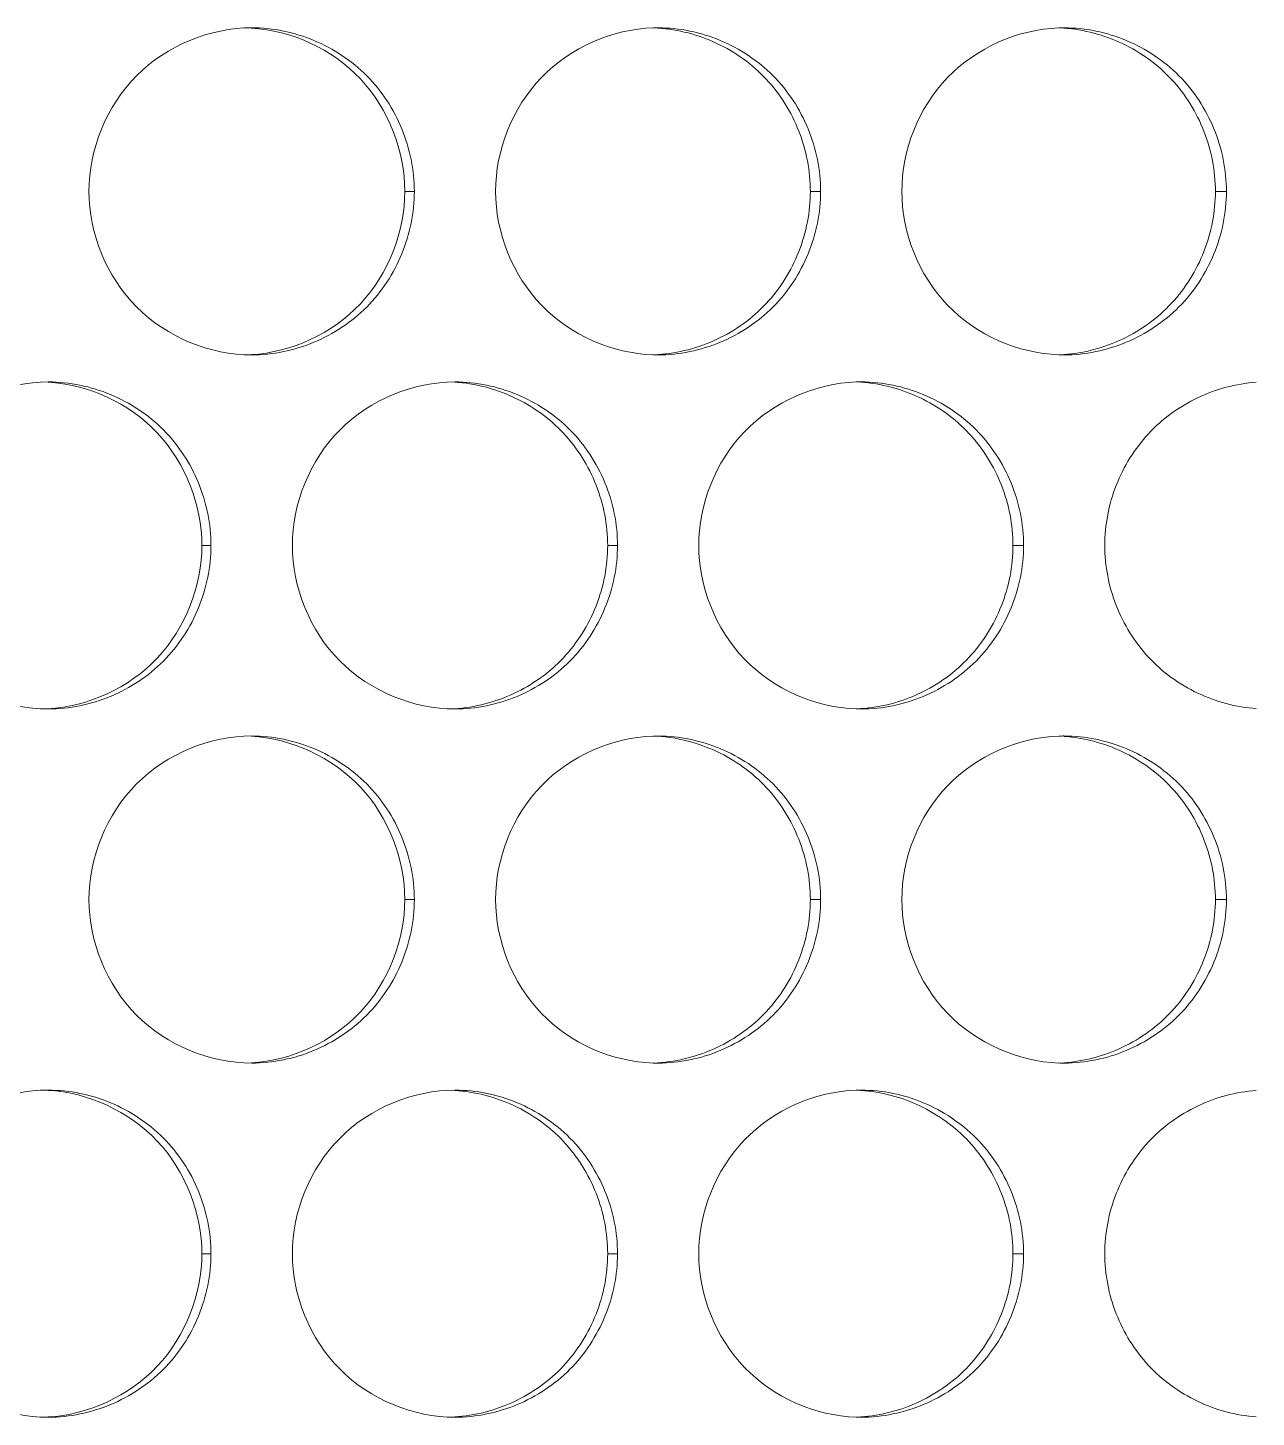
# Model space of a CAD drawing. Header units: millimetres. Extents: x 1177 to 4147, y 93 to 2194.
# Drawn here: x 1898.31 to 1920.84, y 1856.23 to 1881.71 of the extents above; entities that cross this region are included whole.
import ezdxf

# ---------------------------------------------------------------- set-up
doc = ezdxf.new("R2010")
doc.units = ezdxf.units.MM
doc.header["$LTSCALE"] = 0.1
doc.layers.add('标注', color=251, linetype='Continuous', lineweight=9)

msp = doc.modelspace()

# ---------------------------------------------------------------- linework, layer by layer
at = {"layer": '标注'}
for p, q in [((1905.224, 1878.712), (1905.399, 1878.712)), ((1905.224, 1878.712), (1905.399, 1878.712)), ((1912.665, 1878.712), (1912.853, 1878.712)), ((1912.665, 1878.712), (1912.853, 1878.712)), ((1920.096, 1878.712), (1920.299, 1878.712)), ((1920.096, 1878.712), (1920.299, 1878.712)), ((1901.501, 1872.217), (1901.668, 1872.217)), ((1908.946, 1872.217), (1909.127, 1872.217)), ((1916.382, 1872.217), (1916.577, 1872.217)), ((1905.224, 1865.722), (1905.399, 1865.722)), ((1905.224, 1865.722), (1905.399, 1865.722)), ((1912.665, 1865.722), (1912.853, 1865.722)), ((1912.665, 1865.722), (1912.853, 1865.722)), ((1920.096, 1865.722), (1920.299, 1865.722)), ((1920.096, 1865.722), (1920.299, 1865.722)), ((1901.501, 1859.226), (1901.668, 1859.226)), ((1908.946, 1859.226), (1909.127, 1859.226)), ((1916.382, 1859.226), (1916.577, 1859.226))]:
    msp.add_line(p, q, dxfattribs=at)
for centre, radius, start, end in [((1909.873, 1878.897), 2.815, 90.0019, 91.8746), ((1909.873, 1878.897), 2.815, 90.0019, 91.8746), ((1917.322, 1878.902), 2.81, 90.0022, 92.023), ((1917.322, 1878.902), 2.81, 90.0022, 92.023), ((1909.873, 1878.527), 2.815, 268.1254, 269.9981), ((1909.873, 1878.527), 2.815, 268.1254, 269.9981), ((1917.322, 1878.522), 2.81, 267.977, 269.9978), ((1917.322, 1878.522), 2.81, 267.977, 269.9978), ((1913.598, 1872.404), 2.813, 90.002, 91.9487), ((1913.598, 1872.03), 2.813, 268.0513, 269.998), ((1909.873, 1865.906), 2.815, 90.0019, 91.8746), ((1909.873, 1865.906), 2.815, 90.0019, 91.8746), ((1917.322, 1865.912), 2.81, 90.0022, 92.023), ((1917.322, 1865.912), 2.81, 90.0022, 92.023), ((1909.873, 1865.537), 2.815, 268.1254, 269.9981), ((1909.873, 1865.537), 2.815, 268.1254, 269.9981), ((1917.322, 1865.532), 2.81, 267.977, 269.9978), ((1917.322, 1865.532), 2.81, 267.977, 269.9978), ((1913.598, 1859.414), 2.813, 90.002, 91.9487), ((1913.598, 1859.039), 2.813, 268.0513, 269.998)]:
    msp.add_arc(centre, radius, start, end, dxfattribs=at)
for points, knots in [([(1902.415, 1881.712), (1901.652, 1881.712), (1900.063, 1881.068), (1899.429, 1879.477), (1899.429, 1878.712)], [0, 0, 0, 0, 0.499118, 1, 1, 1, 1]), ([(1902.415, 1881.712), (1901.652, 1881.712), (1900.063, 1881.068), (1899.429, 1879.477), (1899.429, 1878.712)], [0, 0, 0, 0, 0.499118, 1, 1, 1, 1]), ([(1905.224, 1878.712), (1905.224, 1879.451), (1904.639, 1880.985), (1903.144, 1881.665), (1902.41, 1881.707)], [0, 0, 0, 0, 0.501236, 1, 1, 1, 1]), ([(1905.224, 1878.712), (1905.224, 1879.451), (1904.639, 1880.985), (1903.144, 1881.665), (1902.41, 1881.707)], [0, 0, 0, 0, 0.501236, 1, 1, 1, 1]), ([(1909.78, 1881.711), (1909.034, 1881.686), (1907.497, 1881.022), (1906.89, 1879.463), (1906.89, 1878.712)], [0, 0, 0, 0, 0.498936, 1, 1, 1, 1]), ([(1909.78, 1881.711), (1909.034, 1881.686), (1907.497, 1881.022), (1906.89, 1879.463), (1906.89, 1878.712)], [0, 0, 0, 0, 0.498936, 1, 1, 1, 1]), ([(1912.665, 1878.712), (1912.665, 1879.087), (1912.516, 1879.843), (1911.911, 1880.819), (1910.98, 1881.489), (1910.239, 1881.683), (1909.867, 1881.706)], [0, 0, 0, 0, 0.251061, 0.50134, 0.750807, 1, 1, 1, 1]), ([(1912.665, 1878.712), (1912.665, 1879.087), (1912.516, 1879.843), (1911.911, 1880.819), (1910.98, 1881.489), (1910.239, 1881.683), (1909.867, 1881.706)], [0, 0, 0, 0, 0.251061, 0.50134, 0.750807, 1, 1, 1, 1]), ([(1917.223, 1881.71), (1916.478, 1881.684), (1914.946, 1881.017), (1914.343, 1879.461), (1914.343, 1878.712)], [0, 0, 0, 0, 0.49873, 1, 1, 1, 1]), ([(1917.223, 1881.71), (1916.478, 1881.684), (1914.946, 1881.017), (1914.343, 1879.461), (1914.343, 1878.712)], [0, 0, 0, 0, 0.49873, 1, 1, 1, 1]), ([(1920.096, 1878.712), (1920.096, 1879.086), (1919.949, 1879.839), (1919.348, 1880.813), (1918.423, 1881.484), (1917.686, 1881.68), (1917.316, 1881.706)], [0, 0, 0, 0, 0.251191, 0.501531, 0.750936, 1, 1, 1, 1]), ([(1920.096, 1878.712), (1920.096, 1879.086), (1919.949, 1879.839), (1919.348, 1880.813), (1918.423, 1881.484), (1917.686, 1881.68), (1917.316, 1881.706)], [0, 0, 0, 0, 0.251191, 0.501531, 0.750936, 1, 1, 1, 1]), ([(1905.169, 1879.859), (1905.02, 1880.219), (1904.584, 1880.891), (1903.914, 1881.331), (1903.556, 1881.48)], [0, 0, 0, 0, 0.500378, 1, 1, 1, 1]), ([(1905.169, 1879.859), (1905.02, 1880.219), (1904.584, 1880.891), (1903.914, 1881.331), (1903.556, 1881.48)], [0, 0, 0, 0, 0.500378, 1, 1, 1, 1]), ([(1912.623, 1879.859), (1912.475, 1880.219), (1912.039, 1880.89), (1911.37, 1881.331), (1911.012, 1881.48)], [0, 0, 0, 0, 0.500487, 1, 1, 1, 1]), ([(1912.623, 1879.859), (1912.475, 1880.219), (1912.039, 1880.89), (1911.37, 1881.331), (1911.012, 1881.48)], [0, 0, 0, 0, 0.500487, 1, 1, 1, 1]), ([(1920.069, 1879.859), (1919.921, 1880.219), (1919.486, 1880.89), (1918.818, 1881.331), (1918.46, 1881.48)], [0, 0, 0, 0, 0.500604, 1, 1, 1, 1]), ([(1920.069, 1879.859), (1919.921, 1880.219), (1919.486, 1880.89), (1918.818, 1881.331), (1918.46, 1881.48)], [0, 0, 0, 0, 0.500604, 1, 1, 1, 1]), ([(1899.429, 1878.712), (1899.429, 1877.947), (1900.063, 1876.356), (1901.652, 1875.712), (1902.415, 1875.712)], [0, 0, 0, 0, 0.500882, 1, 1, 1, 1]), ([(1899.429, 1878.712), (1899.429, 1877.947), (1900.063, 1876.356), (1901.652, 1875.712), (1902.415, 1875.712)], [0, 0, 0, 0, 0.500882, 1, 1, 1, 1]), ([(1902.41, 1875.717), (1903.144, 1875.759), (1904.639, 1876.439), (1905.224, 1877.973), (1905.224, 1878.712)], [0, 0, 0, 0, 0.498764, 1, 1, 1, 1]), ([(1902.41, 1875.717), (1903.144, 1875.759), (1904.639, 1876.439), (1905.224, 1877.973), (1905.224, 1878.712)], [0, 0, 0, 0, 0.498764, 1, 1, 1, 1]), ([(1906.89, 1878.712), (1906.89, 1877.962), (1907.497, 1876.402), (1909.034, 1875.738), (1909.78, 1875.714)], [0, 0, 0, 0, 0.501064, 1, 1, 1, 1]), ([(1906.89, 1878.712), (1906.89, 1877.962), (1907.497, 1876.402), (1909.034, 1875.738), (1909.78, 1875.714)], [0, 0, 0, 0, 0.501064, 1, 1, 1, 1]), ([(1909.867, 1875.718), (1910.239, 1875.741), (1910.98, 1875.935), (1911.911, 1876.605), (1912.516, 1877.581), (1912.665, 1878.337), (1912.665, 1878.712)], [0, 0, 0, 0, 0.249193, 0.49866, 0.748939, 1, 1, 1, 1]), ([(1909.867, 1875.718), (1910.239, 1875.741), (1910.98, 1875.935), (1911.911, 1876.605), (1912.516, 1877.581), (1912.665, 1878.337), (1912.665, 1878.712)], [0, 0, 0, 0, 0.249193, 0.49866, 0.748939, 1, 1, 1, 1]), ([(1914.343, 1878.712), (1914.343, 1877.963), (1914.946, 1876.407), (1916.478, 1875.74), (1917.223, 1875.714)], [0, 0, 0, 0, 0.50127, 1, 1, 1, 1]), ([(1914.343, 1878.712), (1914.343, 1877.963), (1914.946, 1876.407), (1916.478, 1875.74), (1917.223, 1875.714)], [0, 0, 0, 0, 0.50127, 1, 1, 1, 1]), ([(1917.316, 1875.719), (1917.686, 1875.744), (1918.423, 1875.94), (1919.348, 1876.611), (1919.949, 1877.585), (1920.096, 1878.338), (1920.096, 1878.712)], [0, 0, 0, 0, 0.249064, 0.498469, 0.748809, 1, 1, 1, 1]), ([(1917.316, 1875.719), (1917.686, 1875.744), (1918.423, 1875.94), (1919.348, 1876.611), (1919.949, 1877.585), (1920.096, 1878.338), (1920.096, 1878.712)], [0, 0, 0, 0, 0.249064, 0.498469, 0.748809, 1, 1, 1, 1]), ([(1903.556, 1875.944), (1903.914, 1876.093), (1904.584, 1876.533), (1905.02, 1877.205), (1905.169, 1877.565)], [0, 0, 0, 0, 0.499622, 1, 1, 1, 1]), ([(1903.556, 1875.944), (1903.914, 1876.093), (1904.584, 1876.533), (1905.02, 1877.205), (1905.169, 1877.565)], [0, 0, 0, 0, 0.499622, 1, 1, 1, 1]), ([(1911.012, 1875.944), (1911.37, 1876.093), (1912.039, 1876.534), (1912.475, 1877.205), (1912.623, 1877.565)], [0, 0, 0, 0, 0.499513, 1, 1, 1, 1]), ([(1911.012, 1875.944), (1911.37, 1876.093), (1912.039, 1876.534), (1912.475, 1877.205), (1912.623, 1877.565)], [0, 0, 0, 0, 0.499513, 1, 1, 1, 1]), ([(1918.46, 1875.944), (1918.818, 1876.093), (1919.486, 1876.534), (1919.921, 1877.205), (1920.069, 1877.565)], [0, 0, 0, 0, 0.499396, 1, 1, 1, 1]), ([(1918.46, 1875.944), (1918.818, 1876.093), (1919.486, 1876.534), (1919.921, 1877.205), (1920.069, 1877.565)], [0, 0, 0, 0, 0.499396, 1, 1, 1, 1]), ([(1898.683, 1875.217), (1897.92, 1875.217), (1896.33, 1874.574), (1895.696, 1872.982), (1895.696, 1872.217)], [0, 0, 0, 0, 0.49921, 1, 1, 1, 1]), ([(1901.501, 1872.217), (1901.501, 1872.957), (1900.913, 1874.494), (1899.414, 1875.172), (1898.678, 1875.212)], [0, 0, 0, 0, 0.501146, 1, 1, 1, 1]), ([(1901.438, 1873.364), (1901.29, 1873.724), (1900.853, 1874.395), (1900.183, 1874.836), (1899.824, 1874.985)], [0, 0, 0, 0, 0.500327, 1, 1, 1, 1]), ([(1906.145, 1875.217), (1905.383, 1875.217), (1903.794, 1874.573), (1903.161, 1872.982), (1903.161, 1872.217)], [0, 0, 0, 0, 0.499023, 1, 1, 1, 1]), ([(1908.946, 1872.217), (1908.946, 1872.593), (1908.797, 1873.349), (1908.189, 1874.327), (1907.255, 1874.996), (1906.512, 1875.189), (1906.139, 1875.212)], [0, 0, 0, 0, 0.251, 0.50125, 0.750747, 1, 1, 1, 1]), ([(1908.897, 1873.364), (1908.749, 1873.724), (1908.312, 1874.395), (1907.643, 1874.836), (1907.285, 1874.985)], [0, 0, 0, 0, 0.500431, 1, 1, 1, 1]), ([(1913.503, 1875.215), (1912.757, 1875.19), (1911.222, 1874.524), (1910.618, 1872.967), (1910.618, 1872.217)], [0, 0, 0, 0, 0.498835, 1, 1, 1, 1]), ([(1916.382, 1872.217), (1916.382, 1872.592), (1916.234, 1873.346), (1915.63, 1874.321), (1914.703, 1874.991), (1913.964, 1875.186), (1913.593, 1875.211)], [0, 0, 0, 0, 0.251125, 0.501434, 0.75087, 1, 1, 1, 1]), ([(1916.347, 1873.364), (1916.199, 1873.724), (1915.764, 1874.395), (1915.095, 1874.836), (1914.737, 1874.985)], [0, 0, 0, 0, 0.500544, 1, 1, 1, 1]), ([(1920.845, 1875.21), (1920.475, 1875.184), (1919.738, 1874.986), (1918.814, 1874.316), (1918.213, 1873.343), (1918.066, 1872.591), (1918.066, 1872.217)], [0, 0, 0, 0, 0.249218, 0.498711, 0.748995, 1, 1, 1, 1]), ([(1895.696, 1872.217), (1895.696, 1871.452), (1896.33, 1869.86), (1897.92, 1869.217), (1898.683, 1869.217)], [0, 0, 0, 0, 0.50079, 1, 1, 1, 1]), ([(1898.678, 1869.221), (1899.414, 1869.262), (1900.913, 1869.94), (1901.501, 1871.477), (1901.501, 1872.217)], [0, 0, 0, 0, 0.498854, 1, 1, 1, 1]), ([(1903.161, 1872.217), (1903.161, 1871.452), (1903.794, 1869.861), (1905.383, 1869.217), (1906.145, 1869.217)], [0, 0, 0, 0, 0.500977, 1, 1, 1, 1]), ([(1906.139, 1869.222), (1906.512, 1869.245), (1907.255, 1869.437), (1908.189, 1870.107), (1908.797, 1871.084), (1908.946, 1871.841), (1908.946, 1872.217)], [0, 0, 0, 0, 0.249253, 0.49875, 0.749, 1, 1, 1, 1]), ([(1910.618, 1872.217), (1910.618, 1871.467), (1911.222, 1869.909), (1912.757, 1869.244), (1913.503, 1869.218)], [0, 0, 0, 0, 0.501165, 1, 1, 1, 1]), ([(1913.593, 1869.223), (1913.964, 1869.247), (1914.703, 1869.442), (1915.63, 1870.113), (1916.234, 1871.088), (1916.382, 1871.842), (1916.382, 1872.217)], [0, 0, 0, 0, 0.24913, 0.498566, 0.748875, 1, 1, 1, 1]), ([(1918.066, 1872.217), (1918.066, 1871.843), (1918.213, 1871.091), (1918.814, 1870.118), (1919.738, 1869.447), (1920.475, 1869.25), (1920.845, 1869.224)], [0, 0, 0, 0, 0.251005, 0.501289, 0.750782, 1, 1, 1, 1]), ([(1899.824, 1869.449), (1900.183, 1869.598), (1900.853, 1870.038), (1901.29, 1870.71), (1901.438, 1871.07)], [0, 0, 0, 0, 0.499673, 1, 1, 1, 1]), ([(1907.285, 1869.449), (1907.643, 1869.598), (1908.312, 1870.038), (1908.749, 1870.71), (1908.897, 1871.07)], [0, 0, 0, 0, 0.499569, 1, 1, 1, 1]), ([(1914.737, 1869.449), (1915.095, 1869.598), (1915.764, 1870.039), (1916.199, 1870.71), (1916.347, 1871.07)], [0, 0, 0, 0, 0.499456, 1, 1, 1, 1]), ([(1902.415, 1868.722), (1901.652, 1868.722), (1900.063, 1868.078), (1899.429, 1866.487), (1899.429, 1865.722)], [0, 0, 0, 0, 0.499118, 1, 1, 1, 1]), ([(1902.415, 1868.722), (1901.652, 1868.722), (1900.063, 1868.078), (1899.429, 1866.487), (1899.429, 1865.722)], [0, 0, 0, 0, 0.499118, 1, 1, 1, 1]), ([(1905.224, 1865.722), (1905.224, 1866.461), (1904.639, 1867.995), (1903.144, 1868.674), (1902.41, 1868.717)], [0, 0, 0, 0, 0.501236, 1, 1, 1, 1]), ([(1905.224, 1865.722), (1905.224, 1866.461), (1904.639, 1867.995), (1903.144, 1868.674), (1902.41, 1868.717)], [0, 0, 0, 0, 0.501236, 1, 1, 1, 1]), ([(1909.78, 1868.72), (1909.034, 1868.696), (1907.497, 1868.031), (1906.89, 1866.472), (1906.89, 1865.722)], [0, 0, 0, 0, 0.498936, 1, 1, 1, 1]), ([(1909.78, 1868.72), (1909.034, 1868.696), (1907.497, 1868.031), (1906.89, 1866.472), (1906.89, 1865.722)], [0, 0, 0, 0, 0.498936, 1, 1, 1, 1]), ([(1912.665, 1865.722), (1912.665, 1866.097), (1912.516, 1866.852), (1911.911, 1867.829), (1910.98, 1868.499), (1910.239, 1868.693), (1909.867, 1868.716)], [0, 0, 0, 0, 0.251061, 0.50134, 0.750807, 1, 1, 1, 1]), ([(1912.665, 1865.722), (1912.665, 1866.097), (1912.516, 1866.852), (1911.911, 1867.829), (1910.98, 1868.499), (1910.239, 1868.693), (1909.867, 1868.716)], [0, 0, 0, 0, 0.251061, 0.50134, 0.750807, 1, 1, 1, 1]), ([(1917.223, 1868.72), (1916.478, 1868.694), (1914.946, 1868.027), (1914.343, 1866.471), (1914.343, 1865.722)], [0, 0, 0, 0, 0.49873, 1, 1, 1, 1]), ([(1917.223, 1868.72), (1916.478, 1868.694), (1914.946, 1868.027), (1914.343, 1866.471), (1914.343, 1865.722)], [0, 0, 0, 0, 0.49873, 1, 1, 1, 1]), ([(1920.096, 1865.722), (1920.096, 1866.096), (1919.949, 1866.849), (1919.348, 1867.823), (1918.423, 1868.494), (1917.686, 1868.69), (1917.316, 1868.715)], [0, 0, 0, 0, 0.251191, 0.501531, 0.750936, 1, 1, 1, 1]), ([(1920.096, 1865.722), (1920.096, 1866.096), (1919.949, 1866.849), (1919.348, 1867.823), (1918.423, 1868.494), (1917.686, 1868.69), (1917.316, 1868.715)], [0, 0, 0, 0, 0.251191, 0.501531, 0.750936, 1, 1, 1, 1]), ([(1905.169, 1866.869), (1905.02, 1867.229), (1904.584, 1867.9), (1903.914, 1868.34), (1903.556, 1868.49)], [0, 0, 0, 0, 0.500378, 1, 1, 1, 1]), ([(1905.169, 1866.869), (1905.02, 1867.229), (1904.584, 1867.9), (1903.914, 1868.34), (1903.556, 1868.49)], [0, 0, 0, 0, 0.500378, 1, 1, 1, 1]), ([(1912.623, 1866.869), (1912.475, 1867.229), (1912.039, 1867.9), (1911.37, 1868.34), (1911.012, 1868.49)], [0, 0, 0, 0, 0.500487, 1, 1, 1, 1]), ([(1912.623, 1866.869), (1912.475, 1867.229), (1912.039, 1867.9), (1911.37, 1868.34), (1911.012, 1868.49)], [0, 0, 0, 0, 0.500487, 1, 1, 1, 1]), ([(1920.069, 1866.869), (1919.921, 1867.229), (1919.486, 1867.9), (1918.818, 1868.34), (1918.46, 1868.49)], [0, 0, 0, 0, 0.500604, 1, 1, 1, 1]), ([(1920.069, 1866.869), (1919.921, 1867.229), (1919.486, 1867.9), (1918.818, 1868.34), (1918.46, 1868.49)], [0, 0, 0, 0, 0.500604, 1, 1, 1, 1]), ([(1899.429, 1865.722), (1899.429, 1864.957), (1900.063, 1863.365), (1901.652, 1862.722), (1902.415, 1862.722)], [0, 0, 0, 0, 0.500882, 1, 1, 1, 1]), ([(1899.429, 1865.722), (1899.429, 1864.957), (1900.063, 1863.365), (1901.652, 1862.722), (1902.415, 1862.722)], [0, 0, 0, 0, 0.500882, 1, 1, 1, 1]), ([(1902.41, 1862.726), (1903.144, 1862.769), (1904.639, 1863.449), (1905.224, 1864.983), (1905.224, 1865.722)], [0, 0, 0, 0, 0.498764, 1, 1, 1, 1]), ([(1902.41, 1862.726), (1903.144, 1862.769), (1904.639, 1863.449), (1905.224, 1864.983), (1905.224, 1865.722)], [0, 0, 0, 0, 0.498764, 1, 1, 1, 1]), ([(1906.89, 1865.722), (1906.89, 1864.971), (1907.497, 1863.412), (1909.034, 1862.748), (1909.78, 1862.723)], [0, 0, 0, 0, 0.501064, 1, 1, 1, 1]), ([(1906.89, 1865.722), (1906.89, 1864.971), (1907.497, 1863.412), (1909.034, 1862.748), (1909.78, 1862.723)], [0, 0, 0, 0, 0.501064, 1, 1, 1, 1]), ([(1909.867, 1862.727), (1910.239, 1862.751), (1910.98, 1862.945), (1911.911, 1863.615), (1912.516, 1864.591), (1912.665, 1865.346), (1912.665, 1865.722)], [0, 0, 0, 0, 0.249193, 0.49866, 0.748939, 1, 1, 1, 1]), ([(1909.867, 1862.727), (1910.239, 1862.751), (1910.98, 1862.945), (1911.911, 1863.615), (1912.516, 1864.591), (1912.665, 1865.346), (1912.665, 1865.722)], [0, 0, 0, 0, 0.249193, 0.49866, 0.748939, 1, 1, 1, 1]), ([(1914.343, 1865.722), (1914.343, 1864.972), (1914.946, 1863.416), (1916.478, 1862.75), (1917.223, 1862.723)], [0, 0, 0, 0, 0.50127, 1, 1, 1, 1]), ([(1914.343, 1865.722), (1914.343, 1864.972), (1914.946, 1863.416), (1916.478, 1862.75), (1917.223, 1862.723)], [0, 0, 0, 0, 0.50127, 1, 1, 1, 1]), ([(1917.316, 1862.728), (1917.686, 1862.753), (1918.423, 1862.95), (1919.348, 1863.621), (1919.949, 1864.595), (1920.096, 1865.347), (1920.096, 1865.722)], [0, 0, 0, 0, 0.249064, 0.498469, 0.748809, 1, 1, 1, 1]), ([(1917.316, 1862.728), (1917.686, 1862.753), (1918.423, 1862.95), (1919.348, 1863.621), (1919.949, 1864.595), (1920.096, 1865.347), (1920.096, 1865.722)], [0, 0, 0, 0, 0.249064, 0.498469, 0.748809, 1, 1, 1, 1]), ([(1903.556, 1862.953), (1903.914, 1863.103), (1904.584, 1863.543), (1905.02, 1864.215), (1905.169, 1864.574)], [0, 0, 0, 0, 0.499622, 1, 1, 1, 1]), ([(1903.556, 1862.953), (1903.914, 1863.103), (1904.584, 1863.543), (1905.02, 1864.215), (1905.169, 1864.574)], [0, 0, 0, 0, 0.499622, 1, 1, 1, 1]), ([(1911.012, 1862.953), (1911.37, 1863.103), (1912.039, 1863.543), (1912.475, 1864.215), (1912.623, 1864.574)], [0, 0, 0, 0, 0.499513, 1, 1, 1, 1]), ([(1911.012, 1862.953), (1911.37, 1863.103), (1912.039, 1863.543), (1912.475, 1864.215), (1912.623, 1864.574)], [0, 0, 0, 0, 0.499513, 1, 1, 1, 1]), ([(1918.46, 1862.953), (1918.818, 1863.103), (1919.486, 1863.544), (1919.921, 1864.215), (1920.069, 1864.574)], [0, 0, 0, 0, 0.499396, 1, 1, 1, 1]), ([(1918.46, 1862.953), (1918.818, 1863.103), (1919.486, 1863.544), (1919.921, 1864.215), (1920.069, 1864.574)], [0, 0, 0, 0, 0.499396, 1, 1, 1, 1]), ([(1898.683, 1862.226), (1897.92, 1862.226), (1896.33, 1861.583), (1895.696, 1859.991), (1895.696, 1859.226)], [0, 0, 0, 0, 0.49921, 1, 1, 1, 1]), ([(1901.501, 1859.226), (1901.501, 1859.967), (1900.913, 1861.503), (1899.414, 1862.181), (1898.678, 1862.222)], [0, 0, 0, 0, 0.501146, 1, 1, 1, 1]), ([(1901.438, 1860.374), (1901.29, 1860.734), (1900.853, 1861.405), (1900.183, 1861.845), (1899.824, 1861.995)], [0, 0, 0, 0, 0.500327, 1, 1, 1, 1]), ([(1906.145, 1862.226), (1905.383, 1862.226), (1903.794, 1861.582), (1903.161, 1859.991), (1903.161, 1859.226)], [0, 0, 0, 0, 0.499023, 1, 1, 1, 1]), ([(1908.946, 1859.226), (1908.946, 1859.602), (1908.797, 1860.359), (1908.189, 1861.336), (1907.255, 1862.006), (1906.512, 1862.199), (1906.139, 1862.221)], [0, 0, 0, 0, 0.251, 0.50125, 0.750747, 1, 1, 1, 1]), ([(1908.897, 1860.374), (1908.749, 1860.733), (1908.312, 1861.405), (1907.643, 1861.845), (1907.285, 1861.995)], [0, 0, 0, 0, 0.500431, 1, 1, 1, 1]), ([(1913.503, 1862.225), (1912.757, 1862.199), (1911.222, 1861.534), (1910.618, 1859.976), (1910.618, 1859.226)], [0, 0, 0, 0, 0.498835, 1, 1, 1, 1]), ([(1916.382, 1859.226), (1916.382, 1859.601), (1916.234, 1860.355), (1915.63, 1861.33), (1914.703, 1862.001), (1913.964, 1862.196), (1913.593, 1862.22)], [0, 0, 0, 0, 0.251125, 0.501434, 0.75087, 1, 1, 1, 1]), ([(1916.347, 1860.374), (1916.199, 1860.733), (1915.764, 1861.405), (1915.095, 1861.845), (1914.737, 1861.995)], [0, 0, 0, 0, 0.500544, 1, 1, 1, 1]), ([(1920.845, 1862.219), (1920.475, 1862.193), (1919.738, 1861.996), (1918.814, 1861.325), (1918.213, 1860.352), (1918.066, 1859.6), (1918.066, 1859.226)], [0, 0, 0, 0, 0.249218, 0.498711, 0.748995, 1, 1, 1, 1]), ([(1895.696, 1859.226), (1895.696, 1858.462), (1896.33, 1856.87), (1897.92, 1856.226), (1898.683, 1856.226)], [0, 0, 0, 0, 0.50079, 1, 1, 1, 1]), ([(1898.678, 1856.231), (1899.414, 1856.272), (1900.913, 1856.95), (1901.501, 1858.486), (1901.501, 1859.226)], [0, 0, 0, 0, 0.498854, 1, 1, 1, 1]), ([(1903.161, 1859.226), (1903.161, 1858.462), (1903.794, 1856.871), (1905.383, 1856.226), (1906.145, 1856.226)], [0, 0, 0, 0, 0.500977, 1, 1, 1, 1]), ([(1906.139, 1856.232), (1906.512, 1856.254), (1907.255, 1856.447), (1908.189, 1857.117), (1908.797, 1858.094), (1908.946, 1858.85), (1908.946, 1859.226)], [0, 0, 0, 0, 0.249253, 0.49875, 0.749, 1, 1, 1, 1]), ([(1910.618, 1859.226), (1910.618, 1858.477), (1911.222, 1856.919), (1912.757, 1856.253), (1913.503, 1856.228)], [0, 0, 0, 0, 0.501165, 1, 1, 1, 1]), ([(1913.593, 1856.233), (1913.964, 1856.257), (1914.703, 1856.452), (1915.63, 1857.122), (1916.234, 1858.098), (1916.382, 1858.852), (1916.382, 1859.226)], [0, 0, 0, 0, 0.24913, 0.498566, 0.748875, 1, 1, 1, 1]), ([(1918.066, 1859.226), (1918.066, 1858.853), (1918.213, 1858.101), (1918.814, 1857.128), (1919.738, 1856.457), (1920.475, 1856.259), (1920.845, 1856.233)], [0, 0, 0, 0, 0.251005, 0.501289, 0.750782, 1, 1, 1, 1]), ([(1899.824, 1856.458), (1900.183, 1856.608), (1900.853, 1857.048), (1901.29, 1857.719), (1901.438, 1858.079)], [0, 0, 0, 0, 0.499673, 1, 1, 1, 1]), ([(1907.285, 1856.458), (1907.643, 1856.608), (1908.312, 1857.048), (1908.749, 1857.719), (1908.897, 1858.079)], [0, 0, 0, 0, 0.499569, 1, 1, 1, 1]), ([(1914.737, 1856.458), (1915.095, 1856.608), (1915.764, 1857.048), (1916.199, 1857.72), (1916.347, 1858.079)], [0, 0, 0, 0, 0.499456, 1, 1, 1, 1])]:
    msp.add_open_spline(points, degree=3, knots=knots, dxfattribs=at)
for points in [[(1903.556, 1881.48), (1903.197, 1881.63), (1902.803, 1881.712), (1902.415, 1881.712)], [(1903.556, 1881.48), (1903.197, 1881.63), (1902.803, 1881.712), (1902.415, 1881.712)], [(1911.012, 1881.48), (1910.654, 1881.629), (1910.26, 1881.712), (1909.872, 1881.712)], [(1911.012, 1881.48), (1910.654, 1881.629), (1910.26, 1881.712), (1909.872, 1881.712)], [(1918.46, 1881.48), (1918.103, 1881.629), (1917.709, 1881.712), (1917.322, 1881.712)], [(1918.46, 1881.48), (1918.103, 1881.629), (1917.709, 1881.712), (1917.322, 1881.712)], [(1905.399, 1878.712), (1905.399, 1879.102), (1905.317, 1879.499), (1905.169, 1879.859)], [(1905.399, 1878.712), (1905.399, 1879.102), (1905.317, 1879.499), (1905.169, 1879.859)], [(1912.853, 1878.712), (1912.853, 1879.102), (1912.772, 1879.499), (1912.623, 1879.859)], [(1912.853, 1878.712), (1912.853, 1879.102), (1912.772, 1879.499), (1912.623, 1879.859)], [(1920.299, 1878.712), (1920.299, 1879.102), (1920.217, 1879.499), (1920.069, 1879.859)], [(1920.299, 1878.712), (1920.299, 1879.102), (1920.217, 1879.499), (1920.069, 1879.859)], [(1905.169, 1877.565), (1905.317, 1877.925), (1905.399, 1878.322), (1905.399, 1878.712)], [(1905.169, 1877.565), (1905.317, 1877.925), (1905.399, 1878.322), (1905.399, 1878.712)], [(1912.623, 1877.565), (1912.772, 1877.925), (1912.853, 1878.322), (1912.853, 1878.712)], [(1912.623, 1877.565), (1912.772, 1877.925), (1912.853, 1878.322), (1912.853, 1878.712)], [(1920.069, 1877.565), (1920.217, 1877.926), (1920.299, 1878.322), (1920.299, 1878.712)], [(1920.069, 1877.565), (1920.217, 1877.926), (1920.299, 1878.322), (1920.299, 1878.712)], [(1902.415, 1875.712), (1902.803, 1875.712), (1903.197, 1875.795), (1903.556, 1875.944)], [(1902.415, 1875.712), (1902.803, 1875.712), (1903.197, 1875.795), (1903.556, 1875.944)], [(1909.872, 1875.712), (1910.26, 1875.712), (1910.654, 1875.795), (1911.012, 1875.944)], [(1909.872, 1875.712), (1910.26, 1875.712), (1910.654, 1875.795), (1911.012, 1875.944)], [(1917.322, 1875.712), (1917.709, 1875.712), (1918.103, 1875.795), (1918.46, 1875.944)], [(1917.322, 1875.712), (1917.709, 1875.712), (1918.103, 1875.795), (1918.46, 1875.944)], [(1899.824, 1874.985), (1899.466, 1875.134), (1899.071, 1875.217), (1898.683, 1875.217)], [(1907.285, 1874.985), (1906.927, 1875.134), (1906.532, 1875.217), (1906.145, 1875.217)], [(1914.737, 1874.985), (1914.38, 1875.134), (1913.986, 1875.217), (1913.598, 1875.217)], [(1901.668, 1872.217), (1901.668, 1872.607), (1901.587, 1873.003), (1901.438, 1873.364)], [(1909.127, 1872.217), (1909.127, 1872.607), (1909.046, 1873.003), (1908.897, 1873.364)], [(1916.577, 1872.217), (1916.577, 1872.607), (1916.496, 1873.003), (1916.347, 1873.364)], [(1901.438, 1871.07), (1901.587, 1871.43), (1901.668, 1871.827), (1901.668, 1872.217)], [(1908.897, 1871.07), (1909.046, 1871.43), (1909.127, 1871.827), (1909.127, 1872.217)], [(1916.347, 1871.07), (1916.496, 1871.43), (1916.577, 1871.827), (1916.577, 1872.217)], [(1898.683, 1869.217), (1899.071, 1869.217), (1899.466, 1869.299), (1899.824, 1869.449)], [(1906.145, 1869.217), (1906.532, 1869.217), (1906.927, 1869.299), (1907.285, 1869.449)], [(1913.598, 1869.217), (1913.986, 1869.217), (1914.38, 1869.299), (1914.737, 1869.449)], [(1903.556, 1868.49), (1903.197, 1868.639), (1902.803, 1868.722), (1902.415, 1868.722)], [(1903.556, 1868.49), (1903.197, 1868.639), (1902.803, 1868.722), (1902.415, 1868.722)], [(1911.012, 1868.49), (1910.654, 1868.639), (1910.26, 1868.722), (1909.872, 1868.722)], [(1911.012, 1868.49), (1910.654, 1868.639), (1910.26, 1868.722), (1909.872, 1868.722)], [(1918.46, 1868.49), (1918.103, 1868.639), (1917.709, 1868.722), (1917.322, 1868.722)], [(1918.46, 1868.49), (1918.103, 1868.639), (1917.709, 1868.722), (1917.322, 1868.722)], [(1905.399, 1865.722), (1905.399, 1866.112), (1905.317, 1866.508), (1905.169, 1866.869)], [(1905.399, 1865.722), (1905.399, 1866.112), (1905.317, 1866.508), (1905.169, 1866.869)], [(1912.853, 1865.722), (1912.853, 1866.112), (1912.772, 1866.508), (1912.623, 1866.869)], [(1912.853, 1865.722), (1912.853, 1866.112), (1912.772, 1866.508), (1912.623, 1866.869)], [(1920.299, 1865.722), (1920.299, 1866.112), (1920.217, 1866.508), (1920.069, 1866.869)], [(1920.299, 1865.722), (1920.299, 1866.112), (1920.217, 1866.508), (1920.069, 1866.869)], [(1905.169, 1864.574), (1905.317, 1864.935), (1905.399, 1865.332), (1905.399, 1865.722)], [(1905.169, 1864.574), (1905.317, 1864.935), (1905.399, 1865.332), (1905.399, 1865.722)], [(1912.623, 1864.574), (1912.772, 1864.935), (1912.853, 1865.332), (1912.853, 1865.722)], [(1912.623, 1864.574), (1912.772, 1864.935), (1912.853, 1865.332), (1912.853, 1865.722)], [(1920.069, 1864.574), (1920.217, 1864.935), (1920.299, 1865.332), (1920.299, 1865.722)], [(1920.069, 1864.574), (1920.217, 1864.935), (1920.299, 1865.332), (1920.299, 1865.722)], [(1902.415, 1862.722), (1902.803, 1862.722), (1903.197, 1862.804), (1903.556, 1862.953)], [(1902.415, 1862.722), (1902.803, 1862.722), (1903.197, 1862.804), (1903.556, 1862.953)], [(1909.872, 1862.722), (1910.26, 1862.722), (1910.654, 1862.804), (1911.012, 1862.953)], [(1909.872, 1862.722), (1910.26, 1862.722), (1910.654, 1862.804), (1911.012, 1862.953)], [(1917.322, 1862.722), (1917.709, 1862.722), (1918.103, 1862.804), (1918.46, 1862.953)], [(1917.322, 1862.722), (1917.709, 1862.722), (1918.103, 1862.804), (1918.46, 1862.953)], [(1899.824, 1861.995), (1899.466, 1862.144), (1899.071, 1862.226), (1898.683, 1862.226)], [(1907.285, 1861.995), (1906.927, 1862.144), (1906.532, 1862.226), (1906.145, 1862.226)], [(1914.737, 1861.995), (1914.38, 1862.144), (1913.986, 1862.226), (1913.598, 1862.226)], [(1901.668, 1859.226), (1901.668, 1859.617), (1901.587, 1860.013), (1901.438, 1860.374)], [(1909.127, 1859.226), (1909.127, 1859.617), (1909.046, 1860.013), (1908.897, 1860.374)], [(1916.577, 1859.226), (1916.577, 1859.616), (1916.496, 1860.013), (1916.347, 1860.374)], [(1901.438, 1858.079), (1901.587, 1858.44), (1901.668, 1858.836), (1901.668, 1859.226)], [(1908.897, 1858.079), (1909.046, 1858.44), (1909.127, 1858.836), (1909.127, 1859.226)], [(1916.347, 1858.079), (1916.496, 1858.44), (1916.577, 1858.836), (1916.577, 1859.226)], [(1898.683, 1856.226), (1899.071, 1856.226), (1899.466, 1856.309), (1899.824, 1856.458)], [(1906.145, 1856.226), (1906.532, 1856.226), (1906.927, 1856.309), (1907.285, 1856.458)], [(1913.598, 1856.226), (1913.986, 1856.226), (1914.38, 1856.309), (1914.737, 1856.458)]]:
    msp.add_open_spline(points, degree=3, dxfattribs=at)

doc.saveas('drawing.dxf')
